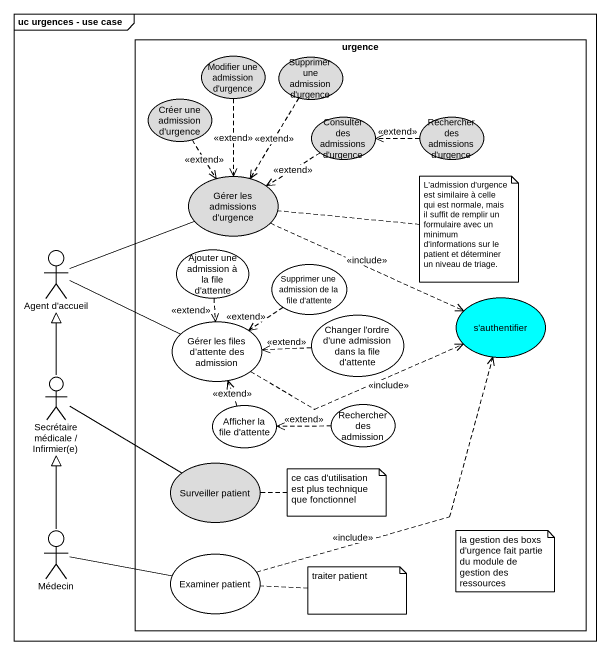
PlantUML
@startuml
mainframe uc urgences - use case
rectangle urgence {
  usecase "Modifier une admission d'urgence" as Modifier_une_admission_d #DCDCDC
  usecase "Supprimer une admission d'urgence" as Supprimer_une_admission_d #DCDCDC
  usecase "Créer une admission d'urgence" as Créer_une_admission_d #DCDCDC
  usecase "Consulter des admissions d'urgence" as Consulter_des_admissions_d #DCDCDC
  usecase "Rechercher des admissions d'urgence" as Rechercher_des_admissions_d #DCDCDC
  usecase "Gérer les admissions d'urgence" as Gérer_les_admissions_d #DCDCDC
  usecase "Ajouter une admission à la file d'attente" as Ajouter_une_admission_à_la #FFFFFF
  usecase "Supprimer une admission de la file d'attente" as Supprimer_une_admission_de #FFFFFF
  usecase "s'authentifier" as s_authentifier #00FFFF
  usecase "Gérer les files d’attente des admission" as Gérer_les_files_d_attente #FFFFFF
  usecase "Changer l'ordre d'une admission dans la file d'attente" as Changer_l_ordre_d_une #FFFFFF
  usecase "Afficher la file d'attente" as Afficher_la_file_d_attente #FFFFFF
  usecase "Rechercher des admission" as Rechercher_des_admission #FFFFFF
  usecase "Surveiller patient" as Surveiller_patient #DCDCDC
  usecase "Examiner patient" as Examiner_patient #FFFFFF
}
actor "Agent d'accueil" as Agent_d_accueil
actor "Secrétaire médicale / Infirmier(e)" as Secrétaire_médicale
actor Médecin
Modifier_une_admission_d ..> Gérer_les_admissions_d : <<extend>>
Supprimer_une_admission_d ..> Gérer_les_admissions_d : <<extend>>
Créer_une_admission_d ..> Gérer_les_admissions_d : <<extend>>
Consulter_des_admissions_d ..> Gérer_les_admissions_d : <<extend>>
Rechercher_des_admissions_d .left.> Consulter_des_admissions_d : <<extend>>
Gérer_les_admissions_d .right.> s_authentifier : <<include>>
Agent_d_accueil -right- Gérer_les_admissions_d
Agent_d_accueil -right- Gérer_les_files_d_attente
Ajouter_une_admission_à_la ..> Gérer_les_files_d_attente : <<extend>>
Supprimer_une_admission_de ..> Gérer_les_files_d_attente : <<extend>>
Gérer_les_files_d_attente .right.> s_authentifier : <<include>>
Changer_l_ordre_d_une .left.> Gérer_les_files_d_attente : <<extend>>
Secrétaire_médicale -up-|> Agent_d_accueil
Secrétaire_médicale -right- Surveiller_patient
Afficher_la_file_d_attente .up.> Gérer_les_files_d_attente : <<extend>>
Rechercher_des_admission .left.> Afficher_la_file_d_attente : <<extend>>
Médecin -up-|> Secrétaire_médicale
Médecin -right- Examiner_patient
Examiner_patient .up.> s_authentifier : <<include>>
note right of Gérer_les_admissions_d : L'admission d'urgence est similaire à celle qui est normale, mais il suffit de remplir un formulaire avec un minimum d'informations sur le patient et déterminer un niveau de triage.
note right of Surveiller_patient : ce cas d'utilisation est plus technique que fonctionnel
note as N3
  la gestion des boxs d'urgence fait partie du module de gestion des ressources
end note
note right of Examiner_patient : traiter patient
@enduml
